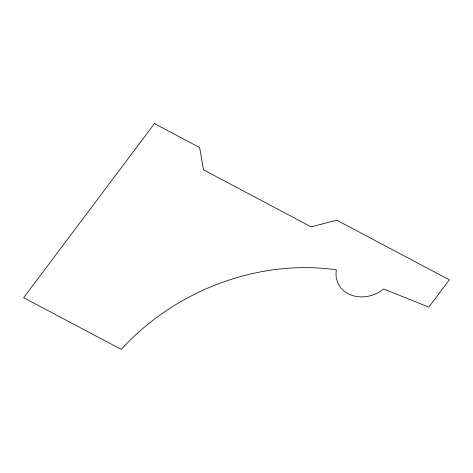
<?xml version="1.0" encoding="UTF-8"?>
<svg xmlns="http://www.w3.org/2000/svg" width="473" height="473" viewBox="0 0 473 473"><rect width="100%" height="100%" fill="white"/><g stroke="black" fill="none" stroke-linecap="round" stroke-linejoin="round"><path stroke-width="0.71" d="M154.44 123.607L23.65 297.694L121.242 349.393A215.848 180.615 -26.3 0 1 336.368 269.829A30.662 25.66 -26.3 0 0 350.481 294.815A30.662 25.66 -26.3 0 0 383.686 289.027L428.863 307.095L449.35 279.833L336.77 220.193L311.175 226.863L203.485 169.819L199.63 147.546L154.44 123.607"/></g></svg>
